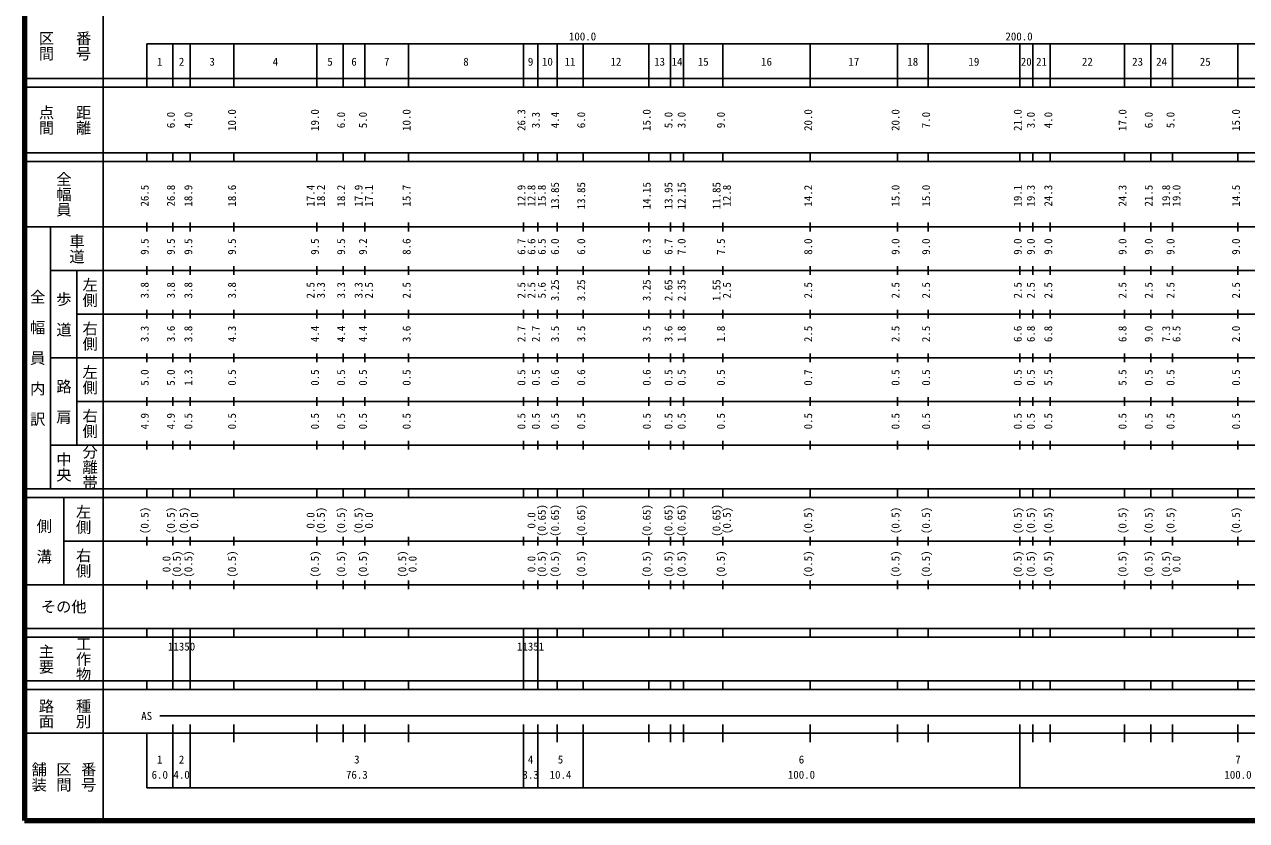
# Model space of a CAD drawing. Units: millimetres on the paper, enlarged 1000 times. Extents: x 40000 to 680000, y 20000 to 380000.
# Drawn here: x 40000 to 319964, y 20000 to 202409 of the extents above; entities that cross this region are included whole.
import ezdxf
from ezdxf.enums import TextEntityAlignment as Align

# ---------------------------------------------------------------- set-up
doc = ezdxf.new("R2010")
doc.units = ezdxf.units.MM
doc.header["$LTSCALE"] = 1000
doc.layers.add('M-TTL', color=2, linetype='Continuous', lineweight=140)
doc.layers.add('M-TTL-BAND', color=7, linetype='Continuous', lineweight=25)
doc.styles.add('@ＭＳ ゴシック', font='')
doc.styles.add('ＭＳ ゴシック', font='')
doc.styles.get('@ＭＳ ゴシック').set_extended_font_data('@MS Gothic')
doc.styles.get('ＭＳ ゴシック').set_extended_font_data('MS Gothic')

msp = doc.modelspace()

# ---------------------------------------------------------------- linework, layer by layer
at = {"layer": 'M-TTL'}
for p, q in [((40000, 380000), (40000, 20000)), ((40000, 20000), (680000, 20000))]:
    msp.add_line(p, q, dxfattribs=at)
at = {"layer": 'M-TTL-BAND'}
for p, q in [((58000, 370000), (58000, 20000)), ((68000, 198000), (579000, 198000)), ((68000, 198000), (68000, 188000)), ((74000, 188000), (74000, 198000)), ((78000, 188000), (78000, 198000)), ((88000, 188000), (88000, 198000)), ((107000, 188000), (107000, 198000)), ((113000, 188000), (113000, 198000)), ((118000, 188000), (118000, 198000)), ((128000, 188000), (128000, 198000)), ((154300, 188000), (154300, 198000)), ((157600, 188000), (157600, 198000)), ((162000, 188000), (162000, 198000)), ((168000, 188000), (168000, 198000)), ((183000, 188000), (183000, 198000)), ((188000, 188000), (188000, 198000)), ((191000, 188000), (191000, 198000)), ((200000, 188000), (200000, 198000)), ((220000, 188000), (220000, 198000)), ((240000, 188000), (240000, 198000)), ((247000, 188000), (247000, 198000)), ((268000, 188000), (268000, 198000)), ((271000, 188000), (271000, 198000)), ((275000, 188000), (275000, 198000)), ((292000, 188000), (292000, 198000)), ((298000, 188000), (298000, 198000)), ((303000, 188000), (303000, 198000)), ((318000, 188000), (318000, 198000)), ((40000, 190000), (579000, 190000)), ((40000, 188000), (579000, 188000)), ((40000, 173000), (579000, 173000)), ((40000, 171000), (579000, 171000)), ((68000, 171000), (68000, 173000)), ((74000, 171000), (74000, 173000)), ((78000, 171000), (78000, 173000)), ((88000, 171000), (88000, 173000)), ((107000, 171000), (107000, 173000)), ((113000, 171000), (113000, 173000)), ((118000, 171000), (118000, 173000)), ((128000, 171000), (128000, 173000)), ((154300, 171000), (154300, 173000)), ((157600, 171000), (157600, 173000)), ((162000, 171000), (162000, 173000)), ((168000, 171000), (168000, 173000)), ((183000, 171000), (183000, 173000)), ((188000, 171000), (188000, 173000)), ((191000, 171000), (191000, 173000)), ((200000, 171000), (200000, 173000)), ((220000, 171000), (220000, 173000)), ((240000, 171000), (240000, 173000)), ((247000, 171000), (247000, 173000)), ((268000, 171000), (268000, 173000)), ((271000, 171000), (271000, 173000)), ((275000, 171000), (275000, 173000)), ((292000, 171000), (292000, 173000)), ((298000, 171000), (298000, 173000)), ((303000, 171000), (303000, 173000)), ((318000, 171000), (318000, 173000)), ((68000, 155000), (68000, 157000)), ((74000, 155000), (74000, 157000)), ((78000, 155000), (78000, 157000)), ((88000, 155000), (88000, 157000)), ((107000, 155000), (107000, 157000)), ((113000, 155000), (113000, 157000)), ((118000, 155000), (118000, 157000)), ((128000, 155000), (128000, 157000)), ((154300, 155000), (154300, 157000)), ((157600, 155000), (157600, 157000)), ((162000, 155000), (162000, 157000)), ((168000, 155000), (168000, 157000)), ((183000, 155000), (183000, 157000)), ((188000, 155000), (188000, 157000)), ((191000, 155000), (191000, 157000)), ((200000, 155000), (200000, 157000)), ((220000, 155000), (220000, 157000)), ((240000, 155000), (240000, 157000)), ((247000, 155000), (247000, 157000)), ((268000, 155000), (268000, 157000)), ((271000, 155000), (271000, 157000)), ((275000, 155000), (275000, 157000)), ((292000, 155000), (292000, 157000)), ((298000, 155000), (298000, 157000)), ((303000, 155000), (303000, 157000)), ((318000, 155000), (318000, 157000)), ((40000, 156000), (579000, 156000)), ((46000, 96000), (46000, 156000)), ((46000, 146000), (579000, 146000)), ((52000, 146000), (52000, 106000)), ((68000, 145000), (68000, 147000)), ((74000, 145000), (74000, 147000)), ((78000, 145000), (78000, 147000)), ((88000, 145000), (88000, 147000)), ((107000, 145000), (107000, 147000)), ((113000, 145000), (113000, 147000)), ((118000, 145000), (118000, 147000)), ((128000, 145000), (128000, 147000)), ((154300, 145000), (154300, 147000)), ((157600, 145000), (157600, 147000)), ((162000, 145000), (162000, 147000)), ((168000, 145000), (168000, 147000)), ((183000, 145000), (183000, 147000)), ((188000, 145000), (188000, 147000)), ((191000, 145000), (191000, 147000)), ((200000, 145000), (200000, 147000)), ((220000, 145000), (220000, 147000)), ((240000, 145000), (240000, 147000)), ((247000, 145000), (247000, 147000)), ((268000, 145000), (268000, 147000)), ((271000, 145000), (271000, 147000)), ((275000, 145000), (275000, 147000)), ((292000, 145000), (292000, 147000)), ((298000, 145000), (298000, 147000)), ((303000, 145000), (303000, 147000)), ((318000, 145000), (318000, 147000)), ((52000, 136000), (579000, 136000)), ((68000, 135000), (68000, 137000)), ((74000, 135000), (74000, 137000)), ((78000, 135000), (78000, 137000)), ((88000, 135000), (88000, 137000)), ((107000, 135000), (107000, 137000)), ((113000, 135000), (113000, 137000)), ((118000, 135000), (118000, 137000)), ((128000, 135000), (128000, 137000)), ((154300, 135000), (154300, 137000)), ((157600, 135000), (157600, 137000)), ((162000, 135000), (162000, 137000)), ((168000, 135000), (168000, 137000)), ((183000, 135000), (183000, 137000)), ((188000, 135000), (188000, 137000)), ((191000, 135000), (191000, 137000)), ((200000, 135000), (200000, 137000)), ((220000, 135000), (220000, 137000)), ((240000, 135000), (240000, 137000)), ((247000, 135000), (247000, 137000)), ((268000, 135000), (268000, 137000)), ((271000, 135000), (271000, 137000)), ((275000, 135000), (275000, 137000)), ((292000, 135000), (292000, 137000)), ((298000, 135000), (298000, 137000)), ((303000, 135000), (303000, 137000)), ((318000, 135000), (318000, 137000)), ((46000, 126000), (579000, 126000)), ((68000, 125000), (68000, 127000)), ((74000, 125000), (74000, 127000)), ((78000, 125000), (78000, 127000)), ((88000, 125000), (88000, 127000)), ((107000, 125000), (107000, 127000)), ((113000, 125000), (113000, 127000)), ((118000, 125000), (118000, 127000)), ((128000, 125000), (128000, 127000)), ((154300, 125000), (154300, 127000)), ((157600, 125000), (157600, 127000)), ((162000, 125000), (162000, 127000)), ((168000, 125000), (168000, 127000)), ((183000, 125000), (183000, 127000)), ((188000, 125000), (188000, 127000)), ((191000, 125000), (191000, 127000)), ((200000, 125000), (200000, 127000)), ((220000, 125000), (220000, 127000)), ((240000, 125000), (240000, 127000)), ((247000, 125000), (247000, 127000)), ((268000, 125000), (268000, 127000)), ((271000, 125000), (271000, 127000)), ((275000, 125000), (275000, 127000)), ((292000, 125000), (292000, 127000)), ((298000, 125000), (298000, 127000)), ((303000, 125000), (303000, 127000)), ((318000, 125000), (318000, 127000)), ((52000, 116000), (579000, 116000)), ((68000, 115000), (68000, 117000)), ((74000, 115000), (74000, 117000)), ((78000, 115000), (78000, 117000)), ((88000, 115000), (88000, 117000)), ((107000, 115000), (107000, 117000)), ((113000, 115000), (113000, 117000)), ((118000, 115000), (118000, 117000)), ((128000, 115000), (128000, 117000)), ((154300, 115000), (154300, 117000)), ((157600, 115000), (157600, 117000)), ((162000, 115000), (162000, 117000)), ((168000, 115000), (168000, 117000)), ((183000, 115000), (183000, 117000)), ((188000, 115000), (188000, 117000)), ((191000, 115000), (191000, 117000)), ((200000, 115000), (200000, 117000)), ((220000, 115000), (220000, 117000)), ((240000, 115000), (240000, 117000)), ((247000, 115000), (247000, 117000)), ((268000, 115000), (268000, 117000)), ((271000, 115000), (271000, 117000)), ((275000, 115000), (275000, 117000)), ((292000, 115000), (292000, 117000)), ((298000, 115000), (298000, 117000)), ((303000, 115000), (303000, 117000)), ((318000, 115000), (318000, 117000)), ((68000, 105000), (68000, 107000)), ((74000, 105000), (74000, 107000)), ((78000, 105000), (78000, 107000)), ((88000, 105000), (88000, 107000)), ((107000, 105000), (107000, 107000)), ((113000, 105000), (113000, 107000)), ((118000, 105000), (118000, 107000)), ((128000, 105000), (128000, 107000)), ((154300, 105000), (154300, 107000)), ((157600, 105000), (157600, 107000)), ((162000, 105000), (162000, 107000)), ((168000, 105000), (168000, 107000)), ((183000, 105000), (183000, 107000)), ((188000, 105000), (188000, 107000)), ((191000, 105000), (191000, 107000)), ((200000, 105000), (200000, 107000)), ((220000, 105000), (220000, 107000)), ((240000, 105000), (240000, 107000)), ((247000, 105000), (247000, 107000)), ((268000, 105000), (268000, 107000)), ((271000, 105000), (271000, 107000)), ((275000, 105000), (275000, 107000)), ((292000, 105000), (292000, 107000)), ((298000, 105000), (298000, 107000)), ((303000, 105000), (303000, 107000)), ((318000, 105000), (318000, 107000)), ((46000, 106000), (579000, 106000)), ((40000, 96000), (579000, 96000)), ((68000, 94000), (68000, 96000)), ((74000, 94000), (74000, 96000)), ((78000, 94000), (78000, 96000)), ((88000, 94000), (88000, 96000)), ((107000, 94000), (107000, 96000)), ((113000, 94000), (113000, 96000)), ((118000, 94000), (118000, 96000)), ((128000, 94000), (128000, 96000)), ((154300, 94000), (154300, 96000)), ((157600, 94000), (157600, 96000)), ((162000, 94000), (162000, 96000)), ((168000, 94000), (168000, 96000)), ((183000, 94000), (183000, 96000)), ((188000, 94000), (188000, 96000)), ((191000, 94000), (191000, 96000)), ((200000, 94000), (200000, 96000)), ((220000, 94000), (220000, 96000)), ((240000, 94000), (240000, 96000)), ((247000, 94000), (247000, 96000)), ((268000, 94000), (268000, 96000)), ((271000, 94000), (271000, 96000)), ((275000, 94000), (275000, 96000)), ((292000, 94000), (292000, 96000)), ((298000, 94000), (298000, 96000)), ((303000, 94000), (303000, 96000)), ((318000, 94000), (318000, 96000)), ((40000, 94000), (579000, 94000)), ((49000, 94000), (49000, 74000)), ((49000, 84000), (579000, 84000)), ((68000, 83000), (68000, 85000)), ((74000, 83000), (74000, 85000)), ((78000, 83000), (78000, 85000)), ((88000, 83000), (88000, 85000)), ((107000, 83000), (107000, 85000)), ((113000, 83000), (113000, 85000)), ((118000, 83000), (118000, 85000)), ((128000, 83000), (128000, 85000)), ((154300, 83000), (154300, 85000)), ((157600, 83000), (157600, 85000)), ((162000, 83000), (162000, 85000)), ((168000, 83000), (168000, 85000)), ((183000, 83000), (183000, 85000)), ((188000, 83000), (188000, 85000)), ((191000, 83000), (191000, 85000)), ((200000, 83000), (200000, 85000)), ((220000, 83000), (220000, 85000)), ((240000, 83000), (240000, 85000)), ((247000, 83000), (247000, 85000)), ((268000, 83000), (268000, 85000)), ((271000, 83000), (271000, 85000)), ((275000, 83000), (275000, 85000)), ((292000, 83000), (292000, 85000)), ((298000, 83000), (298000, 85000)), ((303000, 83000), (303000, 85000)), ((318000, 83000), (318000, 85000)), ((40000, 74000), (579000, 74000)), ((68000, 73000), (68000, 75000)), ((74000, 73000), (74000, 75000)), ((78000, 73000), (78000, 75000)), ((88000, 73000), (88000, 75000)), ((107000, 73000), (107000, 75000)), ((113000, 73000), (113000, 75000)), ((118000, 73000), (118000, 75000)), ((128000, 73000), (128000, 75000)), ((154300, 73000), (154300, 75000)), ((157600, 73000), (157600, 75000)), ((162000, 73000), (162000, 75000)), ((168000, 73000), (168000, 75000)), ((183000, 73000), (183000, 75000)), ((188000, 73000), (188000, 75000)), ((191000, 73000), (191000, 75000)), ((200000, 73000), (200000, 75000)), ((220000, 73000), (220000, 75000)), ((240000, 73000), (240000, 75000)), ((247000, 73000), (247000, 75000)), ((268000, 73000), (268000, 75000)), ((271000, 73000), (271000, 75000)), ((275000, 73000), (275000, 75000)), ((292000, 73000), (292000, 75000)), ((298000, 73000), (298000, 75000)), ((303000, 73000), (303000, 75000)), ((318000, 73000), (318000, 75000)), ((40000, 64000), (579000, 64000)), ((40000, 62000), (579000, 62000)), ((68000, 62000), (68000, 64000)), ((74000, 62000), (74000, 64000)), ((74000, 52000), (74000, 62000)), ((78000, 62000), (78000, 64000)), ((78000, 52000), (78000, 62000)), ((88000, 62000), (88000, 64000)), ((107000, 62000), (107000, 64000)), ((113000, 62000), (113000, 64000)), ((118000, 62000), (118000, 64000)), ((128000, 62000), (128000, 64000)), ((154300, 62000), (154300, 64000)), ((154300, 52000), (154300, 62000)), ((157600, 62000), (157600, 64000)), ((157600, 52000), (157600, 62000)), ((162000, 62000), (162000, 64000)), ((168000, 62000), (168000, 64000)), ((183000, 62000), (183000, 64000)), ((188000, 62000), (188000, 64000)), ((191000, 62000), (191000, 64000)), ((200000, 62000), (200000, 64000)), ((220000, 62000), (220000, 64000)), ((240000, 62000), (240000, 64000)), ((247000, 62000), (247000, 64000)), ((268000, 62000), (268000, 64000)), ((271000, 62000), (271000, 64000)), ((275000, 62000), (275000, 64000)), ((292000, 62000), (292000, 64000)), ((298000, 62000), (298000, 64000)), ((303000, 62000), (303000, 64000)), ((318000, 62000), (318000, 64000)), ((40000, 52000), (579000, 52000)), ((68000, 50000), (68000, 52000)), ((74000, 50000), (74000, 52000)), ((78000, 50000), (78000, 52000)), ((88000, 50000), (88000, 52000)), ((107000, 50000), (107000, 52000)), ((113000, 50000), (113000, 52000)), ((118000, 50000), (118000, 52000)), ((128000, 50000), (128000, 52000)), ((154300, 50000), (154300, 52000)), ((157600, 50000), (157600, 52000)), ((162000, 50000), (162000, 52000)), ((168000, 50000), (168000, 52000)), ((183000, 50000), (183000, 52000)), ((188000, 50000), (188000, 52000)), ((191000, 50000), (191000, 52000)), ((200000, 50000), (200000, 52000)), ((220000, 50000), (220000, 52000)), ((240000, 50000), (240000, 52000)), ((247000, 50000), (247000, 52000)), ((268000, 50000), (268000, 52000)), ((271000, 50000), (271000, 52000)), ((275000, 50000), (275000, 52000)), ((292000, 50000), (292000, 52000)), ((298000, 50000), (298000, 52000)), ((303000, 50000), (303000, 52000)), ((318000, 50000), (318000, 52000)), ((40000, 50000), (579000, 50000)), ((71000, 44000), (475000, 44000)), ((74000, 27500), (74000, 42000)), ((78000, 27500), (78000, 42000)), ((88000, 38000), (88000, 42000)), ((107000, 38000), (107000, 42000)), ((113000, 38000), (113000, 42000)), ((118000, 38000), (118000, 42000)), ((128000, 38000), (128000, 42000)), ((154300, 27500), (154300, 42000)), ((157600, 27500), (157600, 42000)), ((162000, 38000), (162000, 42000)), ((168000, 27500), (168000, 42000)), ((183000, 38000), (183000, 42000)), ((188000, 38000), (188000, 42000)), ((191000, 38000), (191000, 42000)), ((200000, 38000), (200000, 42000)), ((220000, 38000), (220000, 42000)), ((240000, 38000), (240000, 42000)), ((247000, 38000), (247000, 42000)), ((268000, 27500), (268000, 42000)), ((271000, 38000), (271000, 42000)), ((275000, 38000), (275000, 42000)), ((292000, 38000), (292000, 42000)), ((298000, 38000), (298000, 42000)), ((303000, 38000), (303000, 42000)), ((318000, 38000), (318000, 42000)), ((40000, 40000), (579000, 40000)), ((68000, 40000), (68000, 27500)), ((68000, 27500), (579000, 27500))]:
    msp.add_line(p, q, dxfattribs=at)

# ---------------------------------------------------------------- texts
at = {"layer": 'M-TTL-BAND', "style": '@ＭＳ ゴシック'}
for s, p in [('区間', (45000, 197500)), ('番号', (53500, 197500)), ('点間', (45000, 180500)), ('距離', (53500, 180500)), ('全幅員', (49000, 163500)), ('車道', (52000, 151000)), ('左側', (55000, 141000)), ('全\u3000幅\u3000員\u3000内\u3000訳', (43000, 126000)), ('歩\u3000道', (49000, 136000)), ('右側', (55000, 131000)), ('左側', (55000, 121000)), ('路\u3000肩', (49000, 116000)), ('右側', (55000, 111000)), ('中央', (49000, 101000)), ('分離帯', (55000, 101000)), ('左側', (53500, 89000)), ('側\u3000溝', (44500, 84000)), ('右側', (53500, 79000)), ('工作物', (53500, 57000)), ('主要', (45000, 57000)), ('路面', (45000, 44500)), ('種別', (53500, 44500)), ('舗装', (43333, 30000)), ('区間', (49000, 30000)), ('番号', (54667, 30000))]:
    msp.add_text(s, height=2566, rotation=270, dxfattribs=at).set_placement(p, align=Align.MIDDLE_CENTER)
at = {"layer": 'M-TTL-BAND', "style": 'ＭＳ ゴシック'}
for s, p in [('100.0', (167844, 198195)), ('200.0', (267844, 198195)), ('1', (71000, 192405)), ('2', (76000, 192405)), ('3', (83000, 192405)), ('4', (97500, 192405)), ('5', (110000, 192405)), ('6', (115500, 192405)), ('7', (123000, 192405)), ('8', (141150, 192405)), ('9', (155950, 192405)), ('10', (159800, 192405)), ('11', (165000, 192405)), ('12', (175500, 192405)), ('13', (185500, 192405)), ('14', (189500, 192405)), ('15', (195500, 192405)), ('16', (210000, 192405)), ('17', (230000, 192405)), ('18', (243500, 192405)), ('19', (257500, 192405)), ('20', (269500, 192405)), ('21', (273000, 192405)), ('22', (283500, 192405)), ('23', (295000, 192405)), ('24', (300500, 192405)), ('25', (310500, 192405)), ('AS', (68000, 42500)), ('1', (71000, 32523)), ('2', (76000, 32523)), ('3', (116150, 32523)), ('4', (155950, 32523)), ('5', (162800, 32523)), ('6', (218000, 32523)), ('7', (318000, 32523)), ('6.0', (71000, 29033)), ('4.0', (76000, 29033)), ('76.3', (116150, 29033)), ('3.3', (155950, 29033)), ('10.4', (162800, 29033)), ('100.0', (218000, 29033)), ('100.0', (318000, 29033))]:
    msp.add_text(s, height=1833, dxfattribs=at).set_placement(p, align=Align.BOTTOM_CENTER)
for s, p in [('6.0', (75000, 180500)), ('4.0', (79000, 180500)), ('10.0', (89000, 180500)), ('19.0', (108000, 180500)), ('6.0', (114000, 180500)), ('5.0', (119000, 180500)), ('10.0', (129000, 180500)), ('26.3', (155300, 180500)), ('3.3', (158600, 180500)), ('4.4', (163000, 180500)), ('6.0', (169000, 180500)), ('15.0', (184000, 180500)), ('5.0', (189000, 180500)), ('3.0', (192000, 180500)), ('9.0', (201000, 180500)), ('20.0', (221000, 180500)), ('20.0', (241000, 180500)), ('7.0', (248000, 180500)), ('21.0', (269000, 180500)), ('3.0', (272000, 180500)), ('4.0', (276000, 180500)), ('17.0', (293000, 180500)), ('6.0', (299000, 180500)), ('5.0', (304000, 180500)), ('15.0', (319000, 180500)), ('26.5', (69000, 163174)), ('26.8', (75000, 163174)), ('18.9', (79000, 163174)), ('18.6', (89000, 163174)), ('17.4', (107000, 163174)), ('18.2', (109370, 163174)), ('18.2', (114000, 163174)), ('17.9', (118000, 163174)), ('17.1', (120370, 163174)), ('15.7', (129000, 163174)), ('12.9', (155300, 163174)), ('12.8', (157600, 163174)), ('15.8', (159970, 163174)), ('13.85', (163000, 163174)), ('13.85', (169000, 163174)), ('14.15', (184000, 163174)), ('13.95', (189000, 163174)), ('12.15', (192000, 163174)), ('11.85', (200000, 163174)), ('12.8', (202370, 163174)), ('14.2', (221000, 163174)), ('15.0', (241000, 163174)), ('15.0', (248000, 163174)), ('19.1', (269000, 163174)), ('19.3', (272000, 163174)), ('24.3', (276000, 163174)), ('24.3', (293000, 163174)), ('21.5', (299000, 163174)), ('19.8', (303000, 163174)), ('19.0', (305370, 163174)), ('14.5', (319000, 163174)), ('9.5', (69000, 151500)), ('9.5', (75000, 151500)), ('9.5', (79000, 151500)), ('9.5', (89000, 151500)), ('9.5', (108000, 151500)), ('9.5', (114000, 151500)), ('9.2', (119000, 151500)), ('8.6', (129000, 151500)), ('6.7', (155300, 151500)), ('6.6', (157600, 151500)), ('6.5', (159970, 151500)), ('6.0', (163000, 151500)), ('6.0', (169000, 151500)), ('6.3', (184000, 151500)), ('6.7', (189000, 151500)), ('7.0', (192000, 151500)), ('7.5', (201000, 151500)), ('8.0', (221000, 151500)), ('9.0', (241000, 151500)), ('9.0', (248000, 151500)), ('9.0', (269000, 151500)), ('9.0', (272000, 151500)), ('9.0', (276000, 151500)), ('9.0', (293000, 151500)), ('9.0', (299000, 151500)), ('9.0', (304000, 151500)), ('9.0', (319000, 151500)), ('3.8', (69000, 141500)), ('3.8', (75000, 141500)), ('3.8', (79000, 141500)), ('3.8', (89000, 141500)), ('2.5', (107000, 141500)), ('3.3', (109370, 141500)), ('3.3', (114000, 141500)), ('3.3', (118000, 141500)), ('2.5', (120370, 141500)), ('2.5', (129000, 141500)), ('2.5', (155300, 141500)), ('2.5', (157600, 141500)), ('5.6', (159970, 141500)), ('3.25', (163000, 141500)), ('3.25', (169000, 141500)), ('3.25', (184000, 141500)), ('2.65', (189000, 141500)), ('2.35', (192000, 141500)), ('1.55', (200000, 141500)), ('2.5', (202370, 141500)), ('2.5', (221000, 141500)), ('2.5', (241000, 141500)), ('2.5', (248000, 141500)), ('2.5', (269000, 141500)), ('2.5', (272000, 141500)), ('2.5', (276000, 141500)), ('2.5', (293000, 141500)), ('2.5', (299000, 141500)), ('2.5', (304000, 141500)), ('2.5', (319000, 141500)), ('3.3', (69000, 131500)), ('3.6', (75000, 131500)), ('3.8', (79000, 131500)), ('4.3', (89000, 131500)), ('4.4', (108000, 131500)), ('4.4', (114000, 131500)), ('4.4', (119000, 131500)), ('3.6', (129000, 131500)), ('2.7', (155300, 131500)), ('2.7', (158600, 131500)), ('3.5', (163000, 131500)), ('3.5', (169000, 131500)), ('3.5', (184000, 131500)), ('3.6', (189000, 131500)), ('1.8', (192000, 131500)), ('1.8', (201000, 131500)), ('2.5', (221000, 131500)), ('2.5', (241000, 131500)), ('2.5', (248000, 131500)), ('6.6', (269000, 131500)), ('6.8', (272000, 131500)), ('6.8', (276000, 131500)), ('6.8', (293000, 131500)), ('9.0', (299000, 131500)), ('7.3', (303000, 131500)), ('6.5', (305370, 131500)), ('2.0', (319000, 131500)), ('5.0', (69000, 121500)), ('5.0', (75000, 121500)), ('1.3', (79000, 121500)), ('0.5', (89000, 121500)), ('0.5', (108000, 121500)), ('0.5', (114000, 121500)), ('0.5', (119000, 121500)), ('0.5', (129000, 121500)), ('0.5', (155300, 121500)), ('0.5', (158600, 121500)), ('0.6', (163000, 121500)), ('0.6', (169000, 121500)), ('0.6', (184000, 121500)), ('0.5', (189000, 121500)), ('0.5', (192000, 121500)), ('0.5', (201000, 121500)), ('0.7', (221000, 121500)), ('0.5', (241000, 121500)), ('0.5', (248000, 121500)), ('0.5', (269000, 121500)), ('0.5', (272000, 121500)), ('5.5', (276000, 121500)), ('5.5', (293000, 121500)), ('0.5', (299000, 121500)), ('0.5', (304000, 121500)), ('0.5', (319000, 121500)), ('4.9', (69000, 111500)), ('4.9', (75000, 111500)), ('0.5', (79000, 111500)), ('0.5', (89000, 111500)), ('0.5', (108000, 111500)), ('0.5', (114000, 111500)), ('0.5', (119000, 111500)), ('0.5', (129000, 111500)), ('0.5', (155300, 111500)), ('0.5', (158600, 111500)), ('0.5', (163000, 111500)), ('0.5', (169000, 111500)), ('0.5', (184000, 111500)), ('0.5', (189000, 111500)), ('0.5', (192000, 111500)), ('0.5', (201000, 111500)), ('0.5', (221000, 111500)), ('0.5', (241000, 111500)), ('0.5', (248000, 111500)), ('0.5', (269000, 111500)), ('0.5', (272000, 111500)), ('0.5', (276000, 111500)), ('0.5', (293000, 111500)), ('0.5', (299000, 111500)), ('0.5', (304000, 111500)), ('0.5', (319000, 111500)), ('(0.5)', (69000, 88764)), ('(0.5)', (75000, 88764)), ('(0.5)', (78000, 88764)), ('0.0', (80370, 88764)), ('0.0', (107000, 88764)), ('(0.5)', (109370, 88764)), ('(0.5)', (114000, 88764)), ('(0.5)', (118000, 88764)), ('0.0', (120370, 88764)), ('0.0', (157600, 88764)), ('(0.65)', (159970, 88764)), ('(0.65)', (163000, 88764)), ('(0.65)', (169000, 88764)), ('(0.65)', (184000, 88764)), ('(0.65)', (189000, 88764)), ('(0.65)', (192000, 88764)), ('(0.65)', (200000, 88764)), ('(0.5)', (202370, 88764)), ('(0.5)', (221000, 88764)), ('(0.5)', (241000, 88764)), ('(0.5)', (248000, 88764)), ('(0.5)', (269000, 88764)), ('(0.5)', (272000, 88764)), ('(0.5)', (276000, 88764)), ('(0.5)', (293000, 88764)), ('(0.5)', (299000, 88764)), ('(0.5)', (304000, 88764)), ('(0.5)', (319000, 88764)), ('(0.5)', (76370, 78764)), ('(0.5)', (79000, 78764)), ('(0.5)', (89000, 78764)), ('(0.5)', (108000, 78764)), ('(0.5)', (114000, 78764)), ('(0.5)', (119000, 78764)), ('(0.5)', (128000, 78764)), ('(0.5)', (159970, 78764)), ('(0.5)', (163000, 78764)), ('(0.5)', (169000, 78764)), ('(0.5)', (184000, 78764)), ('(0.5)', (189000, 78764)), ('(0.5)', (192000, 78764)), ('(0.5)', (201000, 78764)), ('(0.5)', (221000, 78764)), ('(0.5)', (241000, 78764)), ('(0.5)', (248000, 78764)), ('(0.5)', (269000, 78764)), ('(0.5)', (272000, 78764)), ('(0.5)', (276000, 78764)), ('(0.5)', (293000, 78764)), ('(0.5)', (299000, 78764)), ('(0.5)', (303000, 78764)), ('0.0', (74000, 78764)), ('0.0', (130370, 78764)), ('0.0', (157600, 78764)), ('0.0', (305370, 78764))]:
    msp.add_text(s, height=1833, rotation=90, dxfattribs=at).set_placement(p, align=Align.BOTTOM_CENTER)
msp.add_text('その他', height=2566, dxfattribs=at).set_placement((49000, 69000), align=Align.MIDDLE_CENTER)
for s, p in [('11350', (72875, 58405)), ('11351', (152825, 58405))]:
    msp.add_text(s, height=1833, dxfattribs=at).set_placement(p, align=Align.BOTTOM_LEFT)

doc.saveas('drawing.dxf')
